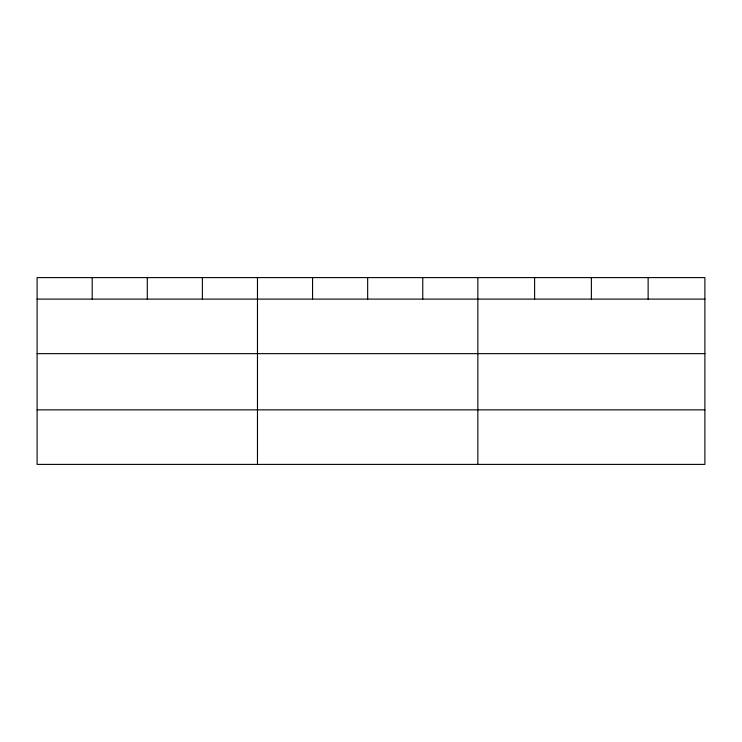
<?xml version="1.0" encoding="UTF-8"?>
<svg xmlns="http://www.w3.org/2000/svg" width="742" height="742" viewBox="0 0 742 742"><rect width="100%" height="100%" fill="white"/><g stroke="black" fill="none" stroke-linecap="round" stroke-linejoin="round"><path stroke-width="1.11" d="M704.9 353.646L704.9 277.601L37.1 277.601L37.1 464.399L704.9 464.399L704.9 353.646L37.1 353.646M37.1 299.1L704.9 299.1M37.1 409.853L704.9 409.853M648.137 277.601L648.137 299.1M591.374 277.601L591.374 299.1M534.611 277.601L534.611 299.1M477.848 277.601L477.848 464.399M422.755 277.601L422.755 299.1M367.661 277.601L367.661 299.1M312.567 277.601L312.567 299.1M257.474 277.601L257.474 464.399M202.38 277.601L202.38 299.1M147.287 277.601L147.287 299.1M92.194 277.601L92.194 299.1"/></g></svg>
